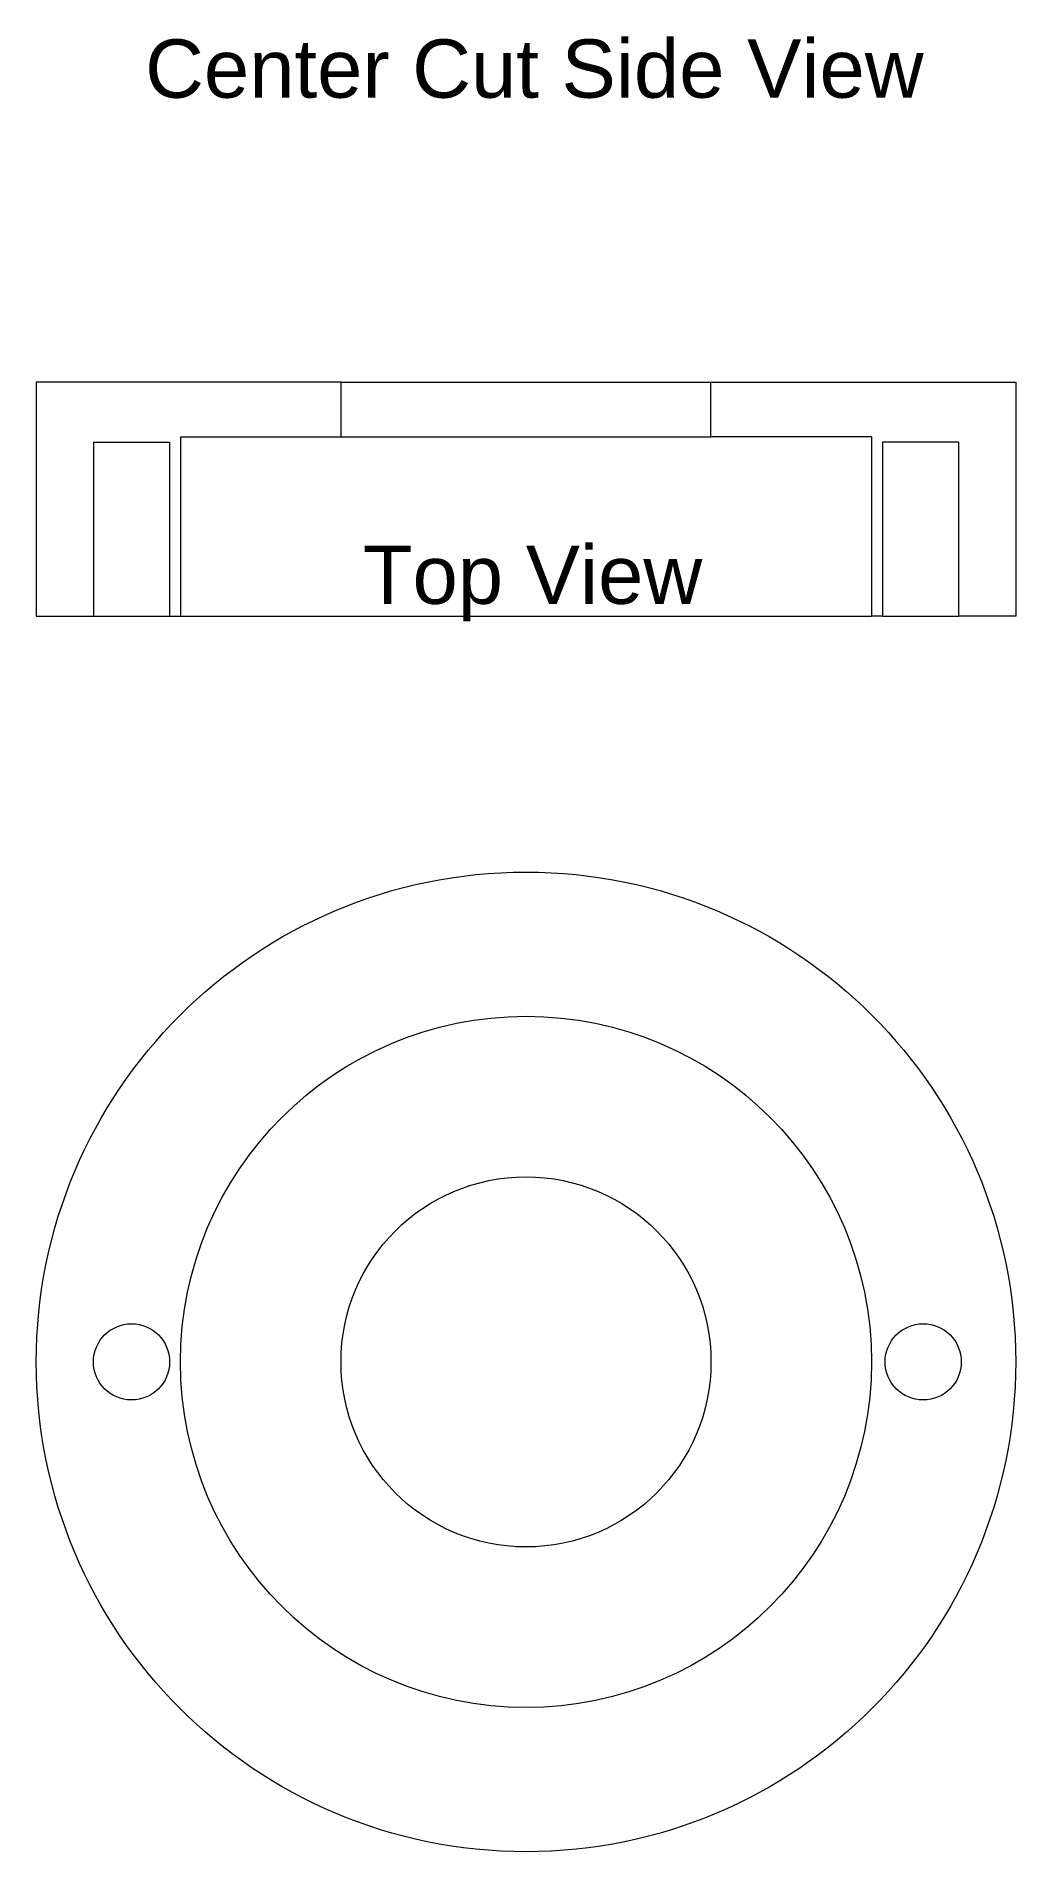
# Model space of a CAD drawing. Header units: millimetres. Extents: x 0 to 18, y 3 to 36.4.
import ezdxf

# ---------------------------------------------------------------- set-up
doc = ezdxf.new("R2010")
doc.units = ezdxf.units.MM
doc.header["$MEASUREMENT"] = 0
for name, color, linetype, lineweight, true_color in [('center slice', 178, 'Continuous', 5, 0x000000), ('dimensions', 16, 'Continuous', 0, 0x800000), ('hidden lines', 253, 'Continuous', 5, 0xa0a0a4), ('top view', 178, 'Continuous', 5, 0x000000)]:
    doc.layers.add(name, color=color, linetype=linetype, lineweight=lineweight, true_color=true_color)
doc.styles.add('textstyle11', font='')
doc.styles.add('textstyle12', font='')
doc.styles.get('textstyle11').set_extended_font_data('Arial')
doc.styles.get('textstyle12').set_extended_font_data('Arial')

msp = doc.modelspace()

# ---------------------------------------------------------------- linework, layer by layer
at = {"layer": 'center slice'}
for p, q in [((0, 30), (0, 25.7)), ((5.6, 30), (0, 30)), ((5.6, 29), (5.6, 30)), ((12.4, 29), (12.4, 30)), ((12.4, 30), (18, 30)), ((18, 30), (18, 25.7)), ((1.05, 28.9), (2.45, 28.9)), ((1.05, 28.9), (1.05, 25.7)), ((2.45, 28.9), (2.45, 25.7)), ((2.65, 29), (2.65, 25.7)), ((2.65, 29), (5.6, 29)), ((15.35, 29), (12.4, 29)), ((15.35, 29), (15.35, 25.7)), ((15.55, 28.9), (15.55, 25.7)), ((16.95, 28.9), (15.55, 28.9)), ((16.95, 28.9), (16.95, 25.7)), ((0, 25.7), (1.05, 25.7)), ((2.45, 25.7), (2.65, 25.7)), ((15.55, 25.7), (15.35, 25.7)), ((18, 25.7), (16.95, 25.7))]:
    msp.add_line(p, q, dxfattribs=at)
at = {"layer": 'hidden lines'}
for p, q in [((5.6, 30), (12.4, 30)), ((5.6, 29), (12.4, 29)), ((1.05, 25.7), (2.45, 25.7)), ((2.65, 25.7), (15.35, 25.7)), ((15.55, 25.7), (16.95, 25.7))]:
    msp.add_line(p, q, dxfattribs=at)
for centre, radius in [((9, 12), 6.35), ((1.75, 12), 0.7), ((16.3, 12), 0.7)]:
    msp.add_circle(centre, radius, dxfattribs=at)
at = {"layer": 'top view', "color": 178, "true_color": 0x000000}
msp.add_circle((9, 12), 9, dxfattribs=at)
at = {"layer": 'top view'}
msp.add_circle((9, 12), 3.4, dxfattribs=at)

# ---------------------------------------------------------------- texts
at = {"layer": 'dimensions', "char_height": 5, "attachment_point": 1}
for s, insert, style in [('\\H1.07143;Center Cut Side View', (2, 36.3), 'textstyle11'), ('\\H1.07143;Top View', (6, 27), 'textstyle12')]:
    msp.add_mtext(s, dxfattribs=dict(at, insert=insert, style=style))

doc.saveas('drawing.dxf')
